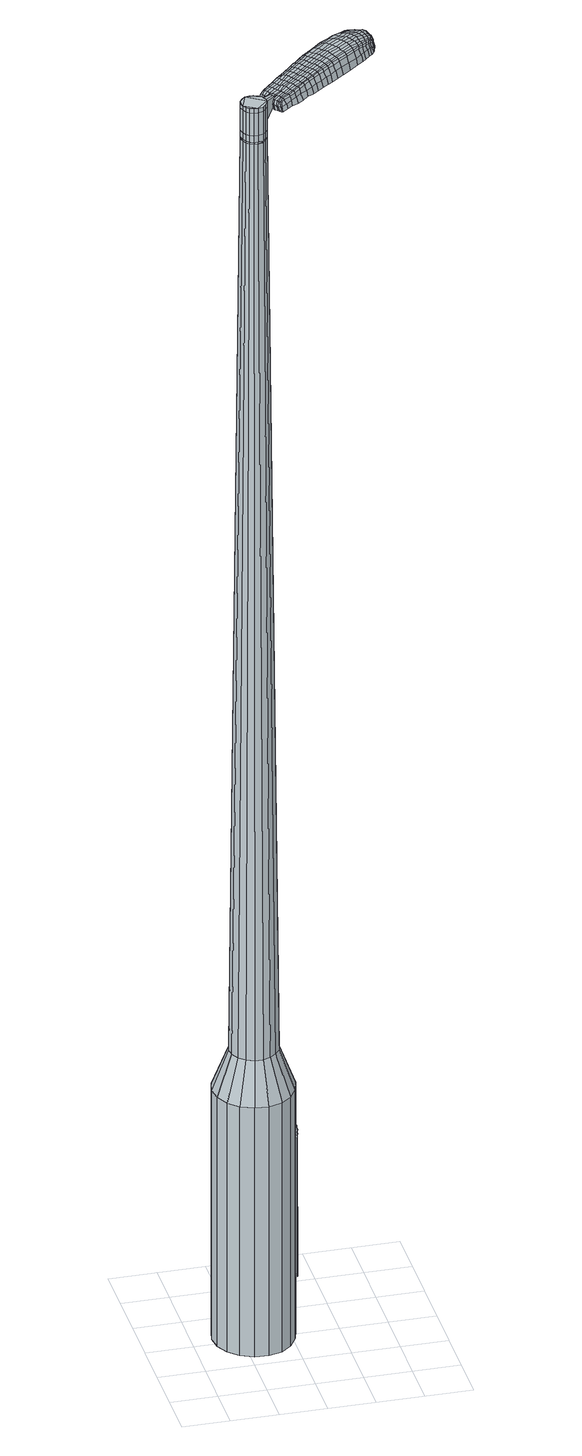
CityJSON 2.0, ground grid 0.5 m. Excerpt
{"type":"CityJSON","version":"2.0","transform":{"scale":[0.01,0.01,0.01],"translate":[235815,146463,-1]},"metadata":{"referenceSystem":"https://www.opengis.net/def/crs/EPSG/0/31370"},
"CityObjects":{
"object1":{"type":"GenericCityObject","attributes":{"cluster":659,"mean_distance_to_centroid":0.114,"new_centroid_x":235815.63,"new_centroid_y":146464.05,"mean_distance_to_camera":9.35,"H1":11.12,"H2":13.29,"Z_final":112.45,"cluster2":-1,"proj_x":235819.59,"proj_y":146469.29,"id_line":94929,"bearing_l":127.04,"distance":6.57,"orientation":"right","G_obj":37.04},"geometry":[{"type":"MultiSurface","lod":"2","boundaries":[[[0,1,2,3]],[[1,4,5,2]],[[4,6,7,5]],[[6,8,9,7]],[[8,10,11,9]],[[10,12,13,11]],[[12,14,15,13]],[[14,16,17,15]],[[16,18,19,17]],[[18,20,21,19]],[[20,22,23,21]],[[22,24,25,23]],[[24,26,27,25]],[[26,28,29,27]],[[28,30,31,29]],[[30,32,33,31]],[[32,34,35,33]],[[34,0,3,35]],[[36,37,38,39]],[[38,40,41,42]],[[41,43,42]],[[42,44,45,46]],[[45,47,46]],[[46,48,49,50]],[[49,51,50]],[[42,46,50,38]],[[50,52,39,38]],[[53,36,39]],[[2,5,7,35]],[[7,9,11,15]],[[11,13,15]],[[15,17,19,23]],[[19,21,23]],[[23,25,27,31]],[[27,29,31]],[[15,23,31,7]],[[31,33,35,7]],[[3,2,35]],[[1,0,54,55]],[[0,34,56,54]],[[34,32,57,56]],[[32,30,58,57]],[[30,28,59,58]],[[28,26,60,59]],[[26,24,61,60]],[[24,22,62,61]],[[22,20,63,62]],[[20,18,64,63]],[[18,16,65,64]],[[16,14,66,65]],[[14,12,67,66]],[[12,10,68,67]],[[10,8,69,68]],[[8,6,70,69]],[[6,4,71,70]],[[4,1,55,71]],[[55,54,72,73]],[[54,56,74,72]],[[56,57,75,74]],[[57,58,76,75]],[[58,59,77,76]],[[59,60,78,77]],[[60,61,79,78]],[[61,62,80,79]],[[62,63,81,80]],[[63,64,82,81]],[[64,65,83,82]],[[65,66,84,83]],[[66,67,85,84]],[[67,68,86,85]],[[68,69,87,86]],[[69,70,88,87]],[[70,71,89,88]],[[71,55,73,89]],[[72,90,91,73]],[[92,93,90,72]],[[75,94,93,92]],[[76,95,94,75]],[[96,97,95,76]],[[78,98,97,96]],[[99,100,98,78]],[[101,102,100,99]],[[81,103,102,101]],[[82,104,103,81]],[[83,105,104,82]],[[106,107,105,83]],[[85,108,107,106]],[[109,110,108,85]],[[87,111,110,109]],[[112,113,111,87]],[[114,115,113,112]],[[73,91,115,114]],[[116,117,118,119]],[[120,116,119,121]],[[122,120,121,123]],[[124,122,123,125]],[[126,124,125,127]],[[128,126,127,129]],[[130,128,129,131]],[[132,130,131,133]],[[134,132,133,135]],[[136,134,135,137]],[[138,136,137,139]],[[140,138,139,141]],[[142,140,141,143]],[[144,142,143,145]],[[146,144,145,147]],[[148,146,147,149]],[[74,92,72]],[[74,75,92]],[[77,96,76]],[[77,78,96]],[[79,99,78]],[[79,80,101,99]],[[80,81,101]],[[84,106,83]],[[84,85,106]],[[86,109,85]],[[86,87,109]],[[88,112,87]],[[88,89,114,112]],[[89,73,114]],[[150,115,91]],[[150,151,113,115]],[[151,111,113]],[[152,110,111]],[[152,108,110]],[[153,107,108]],[[153,105,107]],[[154,102,103]],[[154,155,100,102]],[[155,98,100]],[[156,97,98]],[[156,95,97]],[[157,93,94]],[[157,90,93]],[[39,52,148,158]],[[91,90,159,149]],[[53,39,158,117]],[[90,157,118,159]],[[36,53,117,116]],[[157,94,119,118]],[[37,36,116,120]],[[94,95,121,119]],[[38,37,120,122]],[[95,156,123,121]],[[40,38,122,124]],[[156,98,125,123]],[[41,40,124,126]],[[98,155,127,125]],[[43,41,126,128]],[[155,154,129,127]],[[42,43,128,130]],[[154,103,131,129]],[[44,42,130,132]],[[103,104,133,131]],[[45,44,132,134]],[[104,105,135,133]],[[47,45,134,136]],[[105,153,137,135]],[[46,47,136,138]],[[153,108,139,137]],[[48,46,138,140]],[[108,152,141,139]],[[49,48,140,142]],[[152,111,143,141]],[[51,49,142,144]],[[111,151,145,143]],[[50,51,144,146]],[[151,150,147,145]],[[52,50,146,148]],[[150,91,149,147]],[[148,149,160,161]],[[149,159,162,160]],[[159,118,163,162]],[[118,117,164,163]],[[117,158,165,164]],[[158,148,161,165]],[[166,167,168,169]],[[170,166,169,171]],[[166,170,172,173]],[[167,166,173,174]],[[175,176,177,178]],[[179,175,178,180]],[[175,179,181,182]],[[176,175,182,183]],[[184,185,186,187]],[[188,184,187,189]],[[184,188,190,191]],[[185,184,191,192]],[[193,194,195,196]],[[197,193,196,198]],[[193,197,199,200]],[[194,193,200,201]],[[202,203,204,205]],[[206,202,205,207]],[[202,206,208,209]],[[203,202,209,210]],[[211,212,213,214]],[[215,211,214,216]],[[211,215,217,218]],[[212,211,218,219]],[[220,221,222,223]],[[212,220,223,213]],[[220,212,219,224]],[[221,220,224,225]],[[226,227,228,229]],[[221,226,229,222]],[[226,221,225,230]],[[227,226,230,231]],[[232,170,171,233]],[[227,232,233,228]],[[232,227,231,234]],[[170,232,234,172]],[[235,236,237,238]],[[239,235,238,240]],[[235,239,241,242]],[[236,235,242,243]],[[244,245,246,247]],[[236,244,247,237]],[[244,236,243,248]],[[245,244,248,249]],[[250,251,252,253]],[[245,250,253,246]],[[250,245,249,254]],[[251,250,254,255]],[[256,257,258,259]],[[251,256,259,252]],[[256,251,255,260]],[[257,256,260,261]],[[262,167,174,263]],[[257,262,263,258]],[[262,257,261,264]],[[167,262,264,168]],[[265,266,267,268]],[[269,265,268,270]],[[265,269,271,272]],[[266,265,272,273]],[[274,275,276,277]],[[266,274,277,267]],[[274,266,273,278]],[[275,274,278,279]],[[280,281,282,283]],[[275,280,283,276]],[[280,275,279,284]],[[281,280,284,285]],[[286,179,180,287]],[[281,286,287,282]],[[286,281,285,288]],[[179,286,288,181]],[[289,290,291,292]],[[293,289,292,294]],[[289,293,295,296]],[[290,289,296,297]],[[298,299,300,301]],[[290,298,301,291]],[[298,290,297,302]],[[299,298,302,303]],[[304,305,306,307]],[[299,304,307,300]],[[304,299,303,308]],[[305,304,308,309]],[[310,311,312,313]],[[305,310,313,306]],[[310,305,309,314]],[[311,310,314,315]],[[316,176,183,317]],[[311,316,317,312]],[[316,311,315,318]],[[176,316,318,177]],[[319,205,204,320]],[[321,319,320,322]],[[319,321,323,324]],[[205,319,324,207]],[[325,321,322,326]],[[327,325,326,328]],[[325,327,329,330]],[[321,325,330,323]],[[331,327,328,332]],[[333,331,332,334]],[[331,333,335,336]],[[327,331,336,329]],[[337,333,334,338]],[[339,337,338,340]],[[337,339,341,342]],[[333,337,342,335]],[[343,339,340,344]],[[194,343,344,195]],[[343,194,201,345]],[[339,343,345,341]],[[346,347,192,191]],[[348,346,191,190]],[[346,348,349,350]],[[347,346,350,351]],[[352,353,351,350]],[[354,352,350,349]],[[352,354,355,356]],[[353,352,356,357]],[[358,359,357,356]],[[360,358,356,355]],[[358,360,361,362]],[[359,358,362,363]],[[364,365,363,362]],[[366,364,362,361]],[[364,366,199,197]],[[365,364,197,198]],[[367,368,369,370]],[[269,367,370,271]],[[367,269,270,371]],[[368,367,371,372]],[[373,188,189,374]],[[368,373,374,369]],[[373,368,372,375]],[[188,373,375,190]],[[376,377,378,379]],[[215,376,379,217]],[[376,215,216,380]],[[377,376,380,381]],[[382,383,384,385]],[[377,382,385,378]],[[382,377,381,386]],[[383,382,386,387]],[[388,185,192,389]],[[383,388,389,384]],[[388,383,387,390]],[[185,388,390,186]],[[391,392,393,394]],[[173,391,394,174]],[[391,173,172,395]],[[392,391,395,396]],[[397,398,399,400]],[[392,397,400,393]],[[397,392,396,401]],[[398,397,401,402]],[[403,196,195,404]],[[398,403,404,399]],[[403,398,402,405]],[[196,403,405,198]],[[406,407,408,409]],[[178,406,409,180]],[[406,178,177,410]],[[407,406,410,411]],[[412,200,199,413]],[[407,412,413,408]],[[412,407,411,414]],[[200,412,414,201]],[[415,416,417,418]],[[293,415,418,295]],[[415,293,294,419]],[[416,415,419,420]],[[421,206,207,422]],[[416,421,422,417]],[[421,416,420,423]],[[206,421,423,208]],[[424,425,426,427]],[[239,424,427,241]],[[424,239,240,428]],[[425,424,428,429]],[[430,431,432,433]],[[425,430,433,426]],[[430,425,429,434]],[[431,430,434,435]],[[436,203,210,437]],[[431,436,437,432]],[[436,431,435,438]],[[203,436,438,204]],[[439,440,429,428]],[[238,439,428,240]],[[439,238,237,441]],[[440,439,441,442]],[[443,444,435,434]],[[440,443,434,429]],[[443,440,442,445]],[[444,443,445,446]],[[447,320,204,438]],[[444,447,438,435]],[[447,444,446,448]],[[320,447,448,322]],[[449,450,451,452]],[[296,449,452,297]],[[449,296,295,418]],[[450,449,418,417]],[[453,324,323,454]],[[450,453,454,451]],[[453,450,417,422]],[[324,453,422,207]],[[455,456,442,441]],[[247,455,441,237]],[[455,247,246,457]],[[456,455,457,458]],[[459,460,446,445]],[[456,459,445,442]],[[459,456,458,461]],[[460,459,461,462]],[[463,326,322,448]],[[460,463,448,446]],[[463,460,462,464]],[[326,463,464,328]],[[465,466,467,468]],[[302,465,468,303]],[[465,302,297,452]],[[466,465,452,451]],[[469,330,329,470]],[[466,469,470,467]],[[469,466,451,454]],[[330,469,454,323]],[[471,472,458,457]],[[253,471,457,246]],[[471,253,252,473]],[[472,471,473,474]],[[475,476,462,461]],[[472,475,461,458]],[[475,472,474,477]],[[476,475,477,478]],[[479,332,328,464]],[[476,479,464,462]],[[479,476,478,480]],[[332,479,480,334]],[[481,482,483,484]],[[308,481,484,309]],[[481,308,303,468]],[[482,481,468,467]],[[485,336,335,486]],[[482,485,486,483]],[[485,482,467,470]],[[336,485,470,329]],[[487,488,474,473]],[[259,487,473,252]],[[487,259,258,489]],[[488,487,489,490]],[[491,492,478,477]],[[488,491,477,474]],[[491,488,490,493]],[[492,491,493,494]],[[495,338,334,480]],[[492,495,480,478]],[[495,492,494,496]],[[338,495,496,340]],[[497,498,499,500]],[[314,497,500,315]],[[497,314,309,484]],[[498,497,484,483]],[[501,342,341,502]],[[498,501,502,499]],[[501,498,483,486]],[[342,501,486,335]],[[503,504,490,489]],[[263,503,489,258]],[[503,263,174,394]],[[504,503,394,393]],[[505,506,494,493]],[[504,505,493,490]],[[505,504,393,400]],[[506,505,400,399]],[[507,344,340,496]],[[506,507,496,494]],[[507,506,399,404]],[[344,507,404,195]],[[508,509,411,410]],[[318,508,410,177]],[[508,318,315,500]],[[509,508,500,499]],[[510,345,201,414]],[[509,510,414,411]],[[510,509,499,502]],[[345,510,502,341]],[[511,512,372,371]],[[268,511,371,270]],[[511,268,267,513]],[[512,511,513,514]],[[515,348,190,375]],[[512,515,375,372]],[[515,512,514,516]],[[348,515,516,349]],[[517,518,519,520]],[[218,517,520,219]],[[517,218,217,379]],[[518,517,379,378]],[[521,522,523,524]],[[518,521,524,519]],[[521,518,378,385]],[[522,521,385,384]],[[525,347,351,526]],[[522,525,526,523]],[[525,522,384,389]],[[347,525,389,192]],[[527,528,514,513]],[[277,527,513,267]],[[527,277,276,529]],[[528,527,529,530]],[[531,354,349,516]],[[528,531,516,514]],[[531,528,530,532]],[[354,531,532,355]],[[533,534,535,536]],[[224,533,536,225]],[[533,224,219,520]],[[534,533,520,519]],[[537,538,539,540]],[[534,537,540,535]],[[537,534,519,524]],[[538,537,524,523]],[[541,353,357,542]],[[538,541,542,539]],[[541,538,523,526]],[[353,541,526,351]],[[543,544,530,529]],[[283,543,529,276]],[[543,283,282,545]],[[544,543,545,546]],[[547,360,355,532]],[[544,547,532,530]],[[547,544,546,548]],[[360,547,548,361]],[[549,550,551,552]],[[230,549,552,231]],[[549,230,225,536]],[[550,549,536,535]],[[553,554,555,556]],[[550,553,556,551]],[[553,550,535,540]],[[554,553,540,539]],[[557,359,363,558]],[[554,557,558,555]],[[557,554,539,542]],[[359,557,542,357]],[[559,560,546,545]],[[287,559,545,282]],[[559,287,180,409]],[[560,559,409,408]],[[561,366,361,548]],[[560,561,548,546]],[[561,560,408,413]],[[366,561,413,199]],[[562,563,396,395]],[[234,562,395,172]],[[562,234,231,552]],[[563,562,552,551]],[[564,565,402,401]],[[563,564,401,396]],[[564,563,551,556]],[[565,564,556,555]],[[566,365,198,405]],[[565,566,405,402]],[[566,565,555,558]],[[365,566,558,363]],[[567,568,569,570]],[[570,569,571,572]],[[573,571,569,574]],[[574,569,568,575]],[[576,577,578,579]],[[579,578,580,581]],[[582,580,578,583]],[[583,578,577,584]],[[585,586,587,588]],[[588,587,589,590]],[[591,589,587,592]],[[592,587,586,593]],[[594,595,596,597]],[[597,596,598,599]],[[600,598,596,601]],[[601,596,595,602]],[[603,604,605,606]],[[606,605,607,608]],[[609,607,605,610]],[[610,605,604,611]],[[612,613,614,615]],[[615,614,616,617]],[[618,616,614,619]],[[619,614,613,620]],[[621,622,623,624]],[[624,623,613,612]],[[620,613,623,625]],[[625,623,622,626]],[[627,628,629,630]],[[630,629,622,621]],[[626,622,629,631]],[[631,629,628,632]],[[572,571,633,634]],[[634,633,628,627]],[[632,628,633,635]],[[635,633,571,573]],[[636,637,638,639]],[[639,638,640,641]],[[642,640,638,643]],[[643,638,637,644]],[[645,646,647,648]],[[648,647,637,636]],[[644,637,647,649]],[[649,647,646,650]],[[651,652,653,654]],[[654,653,646,645]],[[650,646,653,655]],[[655,653,652,656]],[[657,658,659,660]],[[660,659,652,651]],[[656,652,659,661]],[[661,659,658,662]],[[575,568,663,664]],[[664,663,658,657]],[[662,658,663,665]],[[665,663,568,567]],[[666,667,668,669]],[[669,668,670,671]],[[672,670,668,673]],[[673,668,667,674]],[[675,676,677,678]],[[678,677,667,666]],[[674,667,677,679]],[[679,677,676,680]],[[681,682,683,684]],[[684,683,676,675]],[[680,676,683,685]],[[685,683,682,686]],[[581,580,687,688]],[[688,687,682,681]],[[686,682,687,689]],[[689,687,580,582]],[[690,691,692,693]],[[693,692,694,695]],[[696,694,692,697]],[[697,692,691,698]],[[699,700,701,702]],[[702,701,691,690]],[[698,691,701,703]],[[703,701,700,704]],[[705,706,707,708]],[[708,707,700,699]],[[704,700,707,709]],[[709,707,706,710]],[[711,712,713,714]],[[714,713,706,705]],[[710,706,713,715]],[[715,713,712,716]],[[584,577,717,718]],[[718,717,712,711]],[[716,712,717,719]],[[719,717,577,576]],[[603,606,720,721]],[[721,720,722,723]],[[724,722,720,725]],[[725,720,606,608]],[[723,722,726,727]],[[727,726,728,729]],[[730,728,726,731]],[[731,726,722,724]],[[729,728,732,733]],[[733,732,734,735]],[[736,734,732,737]],[[737,732,728,730]],[[735,734,738,739]],[[739,738,740,741]],[[742,740,738,743]],[[743,738,734,736]],[[741,740,744,745]],[[745,744,595,594]],[[602,595,744,746]],[[746,744,740,742]],[[593,747,748,592]],[[592,748,749,591]],[[750,749,748,751]],[[751,748,747,752]],[[752,753,754,751]],[[751,754,755,750]],[[756,755,754,757]],[[757,754,753,758]],[[758,759,760,757]],[[757,760,761,756]],[[762,761,760,763]],[[763,760,759,764]],[[764,765,766,763]],[[763,766,767,762]],[[600,767,766,598]],[[598,766,765,599]],[[768,769,770,771]],[[771,770,670,672]],[[671,670,770,772]],[[772,770,769,773]],[[590,589,774,775]],[[775,774,769,768]],[[773,769,774,776]],[[776,774,589,591]],[[777,778,779,780]],[[780,779,616,618]],[[617,616,779,781]],[[781,779,778,782]],[[783,784,785,786]],[[786,785,778,777]],[[782,778,785,787]],[[787,785,784,788]],[[593,586,789,790]],[[790,789,784,783]],[[788,784,789,791]],[[791,789,586,585]],[[792,793,794,795]],[[795,794,574,575]],[[573,574,794,796]],[[796,794,793,797]],[[798,799,800,801]],[[801,800,793,792]],[[797,793,800,802]],[[802,800,799,803]],[[594,597,804,805]],[[805,804,799,798]],[[803,799,804,806]],[[806,804,597,599]],[[807,808,809,810]],[[810,809,579,581]],[[576,579,809,811]],[[811,809,808,812]],[[600,601,813,814]],[[814,813,808,807]],[[812,808,813,815]],[[815,813,601,602]],[[816,817,818,819]],[[819,818,694,696]],[[695,694,818,820]],[[820,818,817,821]],[[608,607,822,823]],[[823,822,817,816]],[[821,817,822,824]],[[824,822,607,609]],[[825,826,640,827]],[[827,640,642]],[[641,640,828]],[[828,640,826,829]],[[830,831,832,833]],[[833,832,826,825]],[[829,826,832,834]],[[834,832,831,835]],[[611,604,836,837]],[[837,836,831,830]],[[835,831,836,838]],[[838,836,604,603]],[[829,839,840,828]],[[828,840,639,641]],[[636,639,840,841]],[[841,840,839,842]],[[835,843,844,834]],[[834,844,839,829]],[[842,839,844,845]],[[845,844,843,846]],[[603,721,847,838]],[[838,847,843,835]],[[846,843,847,848]],[[848,847,721,723]],[[849,850,851,852]],[[852,851,697,698]],[[696,697,851,819]],[[819,851,850,816]],[[724,725,853,854]],[[854,853,850,849]],[[816,850,853,823]],[[823,853,725,608]],[[842,855,856,841]],[[841,856,648,636]],[[645,648,856,857]],[[857,856,855,858]],[[846,859,860,845]],[[845,860,855,842]],[[858,855,860,861]],[[861,860,859,862]],[[723,727,863,848]],[[848,863,859,846]],[[862,859,863,864]],[[864,863,727,729]],[[865,866,867,868]],[[868,867,703,704]],[[698,703,867,852]],[[852,867,866,849]],[[730,731,869,870]],[[870,869,866,865]],[[849,866,869,854]],[[854,869,731,724]],[[858,871,872,857]],[[857,872,654,645]],[[651,654,872,873]],[[873,872,871,874]],[[862,875,876,861]],[[861,876,871,858]],[[874,871,876,877]],[[877,876,875,878]],[[729,733,879,864]],[[864,879,875,862]],[[878,875,879,880]],[[880,879,733,735]],[[881,882,883,884]],[[884,883,709,710]],[[704,709,883,868]],[[868,883,882,865]],[[736,737,885,886]],[[886,885,882,881]],[[865,882,885,870]],[[870,885,737,730]],[[874,887,888,873]],[[873,888,660,651]],[[657,660,888,889]],[[889,888,887,890]],[[878,891,892,877]],[[877,892,887,874]],[[890,887,892,893]],[[893,892,891,894]],[[735,739,895,880]],[[880,895,891,878]],[[894,891,895,896]],[[896,895,739,741]],[[897,898,899,900]],[[900,899,715,716]],[[710,715,899,884]],[[884,899,898,881]],[[742,743,901,902]],[[902,901,898,897]],[[881,898,901,886]],[[886,901,743,736]],[[890,903,904,889]],[[889,904,664,657]],[[575,664,904,795]],[[795,904,903,792]],[[894,905,906,893]],[[893,906,903,890]],[[792,903,906,801]],[[801,906,905,798]],[[741,745,907,896]],[[896,907,905,894]],[[798,905,907,805]],[[805,907,745,594]],[[812,908,909,811]],[[811,909,719,576]],[[716,719,909,900]],[[900,909,908,897]],[[602,746,910,815]],[[815,910,908,812]],[[897,908,910,902]],[[902,910,746,742]],[[773,911,912,772]],[[772,912,669,671]],[[666,669,912,913]],[[913,912,911,914]],[[591,749,915,776]],[[776,915,911,773]],[[914,911,915,916]],[[916,915,749,750]],[[917,918,919,920]],[[920,919,619,620]],[[618,619,919,780]],[[780,919,918,777]],[[921,922,923,924]],[[924,923,918,917]],[[777,918,923,786]],[[786,923,922,783]],[[752,747,925,926]],[[926,925,922,921]],[[783,922,925,790]],[[790,925,747,593]],[[914,927,928,913]],[[913,928,678,666]],[[675,678,928,929]],[[929,928,927,930]],[[750,755,931,916]],[[916,931,927,914]],[[930,927,931,932]],[[932,931,755,756]],[[933,934,935,936]],[[936,935,625,626]],[[620,625,935,920]],[[920,935,934,917]],[[937,938,939,940]],[[940,939,934,933]],[[917,934,939,924]],[[924,939,938,921]],[[758,753,941,942]],[[942,941,938,937]],[[921,938,941,926]],[[926,941,753,752]],[[930,943,944,929]],[[929,944,684,675]],[[681,684,944,945]],[[945,944,943,946]],[[756,761,947,932]],[[932,947,943,930]],[[946,943,947,948]],[[948,947,761,762]],[[949,950,951,952]],[[952,951,631,632]],[[626,631,951,936]],[[936,951,950,933]],[[953,954,955,956]],[[956,955,950,949]],[[933,950,955,940]],[[940,955,954,937]],[[764,759,957,958]],[[958,957,954,953]],[[937,954,957,942]],[[942,957,759,758]],[[946,959,960,945]],[[945,960,688,681]],[[581,688,960,810]],[[810,960,959,807]],[[762,767,961,948]],[[948,961,959,946]],[[807,959,961,814]],[[814,961,767,600]],[[797,962,963,796]],[[796,963,635,573]],[[632,635,963,952]],[[952,963,962,949]],[[803,964,965,802]],[[802,965,962,797]],[[949,962,965,956]],[[956,965,964,953]],[[599,765,966,806]],[[806,966,964,803]],[[953,964,966,958]],[[958,966,765,764]],[[567,570,169,168]],[[570,572,171,169]],[[582,583,182,181]],[[583,584,183,182]],[[585,588,187,186]],[[588,590,189,187]],[[609,610,209,208]],[[610,611,210,209]],[[612,615,214,213]],[[615,617,216,214]],[[621,624,223,222]],[[624,612,213,223]],[[627,630,229,228]],[[630,621,222,229]],[[572,634,233,171]],[[634,627,228,233]],[[642,643,242,241]],[[643,644,243,242]],[[644,649,248,243]],[[649,650,249,248]],[[650,655,254,249]],[[655,656,255,254]],[[656,661,260,255]],[[661,662,261,260]],[[662,665,264,261]],[[665,567,168,264]],[[672,673,272,271]],[[673,674,273,272]],[[674,679,278,273]],[[679,680,279,278]],[[680,685,284,279]],[[685,686,285,284]],[[686,689,288,285]],[[689,582,181,288]],[[690,693,292,291]],[[693,695,294,292]],[[699,702,301,300]],[[702,690,291,301]],[[705,708,307,306]],[[708,699,300,307]],[[711,714,313,312]],[[714,705,306,313]],[[584,718,317,183]],[[718,711,312,317]],[[768,771,370,369]],[[771,672,271,370]],[[590,775,374,189]],[[775,768,369,374]],[[617,781,380,216]],[[781,782,381,380]],[[782,787,386,381]],[[787,788,387,386]],[[788,791,390,387]],[[791,585,186,390]],[[695,820,419,294]],[[820,821,420,419]],[[821,824,423,420]],[[824,609,208,423]],[[825,827,427,426]],[[827,642,241,427]],[[830,833,433,432]],[[833,825,426,433]],[[611,837,437,210]],[[837,830,432,437]],[[967,968,969,970]],[[971,972,970,969]],[[973,974,975,976]],[[977,978,979,980]],[[968,981,982,969]],[[983,971,969,982]],[[984,973,976,985]],[[986,987,978,977]],[[981,988,989,982]],[[989,990,983,982]],[[991,984,985,992]],[[993,987,986,994]],[[988,995,996,989]],[[996,997,990,989]],[[998,991,992,999]],[[1000,993,994,1001]],[[1002,1003,1004,1005]],[[1006,1007,1003,1002]],[[1006,1008,1009,1007]],[[1008,1010,1011,1009]],[[1012,1013,1014,1015]],[[1016,1017,1013,1012]],[[1018,1019,1017,1016]],[[1020,1021,1019,1018]],[[1015,1004,1003,1012]],[[1012,1003,1007,1016]],[[1007,1009,1018,1016]],[[1009,1011,1020,1018]],[[976,975,972,971]],[[985,976,971,983]],[[990,992,985,983]],[[997,999,992,990]],[[977,980,974,973]],[[986,977,973,984]],[[994,986,984,991]],[[1001,994,991,998]],[[978,1002,1005,979]],[[987,1006,1002,978]],[[1008,1006,987,993]],[[1010,1008,993,1000]],[[1022,1023,1024,1025]],[[1024,1026,1027,1028]],[[1024,1028,1029,1030]],[[1024,1030,1025]],[[1031,1022,1025,1032]],[[1033,1032,1025,1034]],[[1035,1034,1025]],[[1036,1024,1023,1037]],[[1038,1036,1037,1039]],[[1040,1038,1039,1041]],[[1042,1040,1041,1043]],[[1044,1042,1043,1045]],[[1045,1046,1047,1048]],[[1045,1048,1049,1050]],[[1045,1050,1051,1052]],[[1051,1053,1054,1055]],[[1051,1055,1056,1057]],[[1051,1057,1052]],[[1045,1052,1044]],[[1058,1059,1023,1022]],[[1060,1061,1026,1024]],[[1062,1063,1035,1025]],[[1059,1064,1037,1023]],[[1065,1060,1024,1036]],[[1064,1066,1039,1037]],[[1067,1065,1036,1038]],[[1066,1068,1041,1039]],[[1069,1067,1038,1040]],[[1068,1070,1043,1041]],[[1071,1069,1040,1042]],[[1070,1072,1045,1043]],[[1073,1071,1042,1044]],[[1072,1074,1046,1045]],[[1075,1076,1053,1051]],[[1077,1073,1044,1052]],[[1047,1046,1074,1078]],[[1048,1047,1078,1079]],[[1049,1048,1079,1080]],[[1050,1049,1080,1081]],[[1051,1050,1081,1075]],[[1082,1058,1022,1031]],[[1083,1082,1031,1032]],[[1084,1083,1032,1033]],[[1085,1084,1033,1034]],[[1063,1085,1034,1035]],[[1027,1026,1061,1086]],[[1054,1053,1076,1087]],[[1028,1027,1086,1088]],[[1029,1028,1088,1089]],[[1030,1029,1089,1090]],[[1025,1030,1090,1062]],[[1055,1054,1087,1091]],[[1056,1055,1091,1092]],[[1057,1056,1092,1093]],[[1052,1057,1093,1077]]]}]}
},
"vertices":[
[97,133,384],[104,119,384],[104,119,96],[97,133,96],[106,105,384],[106,105,96],[102,91,384],[102,91,96],[94,78,384],[94,78,96],[83,69,384],[83,69,96],[69,65,384],[69,65,96],[54,66,384],[54,66,96],[40,72,384],[40,72,96],[30,82,384],[30,82,96],[23,95,384],[23,95,96],[21,109,384],[21,109,96],[24,124,384],[24,124,96],[32,136,384],[32,136,96],[44,145,384],[44,145,96],[58,149,384],[58,149,96],[73,148,384],[73,148,96],[86,143,384],[86,143,96],[66,120,1524],[62,120,1524],[57,119,1524],[74,115,1524],[54,116,1524],[51,112,1524],[51,103,1524],[50,108,1524],[53,99,1524],[56,96,1524],[65,94,1524],[60,94,1524],[70,95,1524],[73,98,1524],[77,106,1524],[76,102,1524],[76,111,1524],[71,118,1524],[84,122,429],[88,114,429],[77,128,429],[69,132,429],[60,132,429],[52,129,429],[45,124,429],[40,117,429],[38,108,429],[39,100,429],[43,92,429],[50,86,429],[58,82,429],[67,82,429],[75,85,429],[82,90,429],[87,97,429],[89,106,429],[74,115,1483],[76,111,1483],[71,118,1483],[66,120,1483],[62,120,1483],[57,119,1483],[54,116,1483],[51,112,1483],[50,108,1483],[51,103,1483],[53,99,1483],[56,96,1483],[60,94,1483],[65,94,1483],[70,95,1483],[73,98,1483],[76,102,1483],[77,106,1483],[74,115,1485],[76,111,1485],[70,118,1483],[70,118,1485],[66,120,1485],[62,120,1485],[58,118,1483],[58,118,1485],[54,116,1485],[52,112,1483],[52,112,1485],[51,108,1483],[51,108,1485],[51,103,1485],[53,99,1485],[56,96,1485],[61,95,1483],[61,95,1485],[65,94,1485],[69,96,1483],[69,96,1485],[73,98,1485],[75,102,1483],[75,102,1485],[76,106,1483],[76,106,1485],[66,120,1519],[71,118,1519],[71,118,1493],[66,120,1493],[62,120,1519],[62,120,1493],[57,119,1519],[57,119,1493],[54,116,1519],[54,116,1493],[51,112,1519],[51,112,1493],[50,108,1519],[50,108,1493],[51,103,1519],[51,103,1493],[53,99,1519],[53,99,1493],[56,96,1519],[56,96,1493],[60,94,1519],[60,94,1493],[65,94,1519],[65,94,1493],[70,95,1519],[70,95,1493],[73,98,1519],[73,98,1493],[76,102,1519],[76,102,1493],[77,106,1519],[77,106,1493],[76,111,1519],[76,111,1493],[77,106,1485],[76,102,1485],[70,95,1485],[60,94,1485],[50,108,1485],[51,112,1485],[57,119,1485],[71,118,1485],[74,115,1519],[74,115,1493],[91,124,1513],[91,124,1518],[89,126,1513],[87,129,1513],[87,129,1518],[89,126,1518],[160,155,1519],[154,151,1518],[156,151,1509],[162,155,1510],[167,160,1519],[169,160,1510],[165,161,1526],[158,156,1525],[152,152,1525],[137,186,1519],[131,182,1518],[132,180,1525],[137,185,1525],[144,192,1519],[144,190,1526],[144,194,1510],[137,188,1510],[132,184,1509],[206,217,1519],[208,214,1519],[209,214,1513],[207,217,1513],[203,219,1519],[203,220,1513],[202,218,1524],[205,216,1524],[207,213,1524],[147,172,1530],[141,167,1529],[143,165,1529],[149,169,1530],[154,177,1531],[156,175,1531],[152,180,1530],[145,175,1530],[139,170,1529],[83,123,1512],[84,121,1512],[85,122,1517],[84,124,1517],[81,125,1512],[82,126,1517],[81,126,1506],[83,124,1506],[85,121,1506],[206,192,1519],[204,190,1519],[206,189,1512],[208,192,1512],[208,194,1518],[209,194,1512],[207,194,1522],[205,193,1523],[203,191,1524],[201,187,1519],[196,183,1519],[198,182,1512],[202,186,1512],[199,187,1524],[195,184,1525],[192,179,1519],[186,174,1519],[187,174,1511],[194,179,1511],[190,180,1526],[184,175,1526],[176,167,1519],[178,167,1510],[175,168,1526],[99,114,1513],[105,119,1513],[104,119,1518],[97,115,1517],[94,112,1512],[94,113,1516],[95,111,1506],[100,114,1507],[106,118,1507],[111,123,1514],[117,127,1515],[116,127,1520],[110,123,1519],[113,122,1507],[119,126,1507],[124,131,1515],[130,135,1516],[128,136,1522],[122,132,1521],[125,131,1508],[132,135,1508],[136,139,1517],[142,143,1517],[140,144,1524],[134,140,1523],[138,139,1508],[144,143,1509],[148,147,1518],[146,148,1524],[150,147,1509],[186,221,1519],[183,220,1519],[183,218,1524],[186,220,1523],[188,222,1518],[188,221,1522],[188,224,1512],[186,223,1512],[183,221,1512],[178,217,1519],[174,214,1519],[174,212,1525],[179,216,1524],[178,219,1512],[174,216,1512],[169,211,1519],[162,206,1519],[162,204,1526],[169,209,1526],[169,212,1511],[162,208,1511],[153,199,1519],[153,197,1526],[153,201,1510],[80,139,1513],[86,144,1513],[86,145,1507],[81,140,1507],[76,135,1512],[76,136,1506],[78,135,1516],[81,137,1517],[86,142,1518],[92,148,1514],[98,153,1515],[98,155,1507],[92,150,1507],[92,147,1519],[98,152,1520],[103,158,1515],[109,163,1516],[109,165,1508],[103,160,1508],[104,157,1521],[109,161,1522],[115,168,1517],[120,172,1517],[120,174,1509],[115,170,1508],[115,166,1523],[120,171,1524],[126,177,1518],[126,179,1509],[126,175,1524],[88,127,1519],[90,125,1519],[94,131,1520],[96,129,1520],[92,134,1520],[86,129,1519],[100,136,1522],[101,134,1522],[106,140,1523],[107,138,1523],[104,143,1523],[98,138,1521],[112,145,1524],[113,143,1524],[118,149,1525],[119,147,1525],[116,152,1525],[110,148,1524],[124,154,1526],[125,152,1526],[129,158,1527],[131,156,1527],[127,161,1527],[122,157,1526],[135,163,1528],[137,160,1528],[133,166,1528],[202,214,1527],[205,211,1527],[199,216,1526],[196,214,1527],[199,211,1528],[201,208,1528],[194,207,1529],[196,204,1529],[191,210,1528],[185,206,1530],[188,203,1530],[190,200,1530],[182,198,1531],[184,195,1531],[179,201,1530],[172,196,1531],[175,193,1531],[177,190,1531],[164,185,1531],[167,182,1531],[162,188,1531],[190,223,1518],[193,222,1519],[193,223,1513],[190,224,1513],[190,221,1523],[192,221,1523],[198,221,1519],[198,222,1513],[197,220,1524],[209,196,1518],[210,199,1518],[208,198,1523],[208,196,1523],[210,196,1513],[211,199,1513],[210,202,1519],[211,206,1519],[209,206,1524],[209,202,1523],[212,203,1513],[211,207,1513],[210,210,1519],[208,209,1524],[211,211,1513],[157,157,1528],[156,159,1528],[150,155,1528],[151,153,1527],[164,162,1528],[163,164,1529],[155,161,1529],[153,164,1530],[147,160,1529],[149,157,1528],[162,166,1529],[160,169,1530],[151,166,1530],[145,162,1529],[158,172,1531],[138,183,1528],[139,181,1529],[146,187,1529],[145,189,1528],[132,179,1527],[134,177,1528],[142,178,1529],[149,184,1530],[136,174,1528],[76,133,1512],[77,131,1512],[78,131,1517],[77,133,1517],[76,134,1506],[77,132,1506],[79,128,1512],[80,129,1517],[79,129,1506],[92,111,1512],[90,113,1512],[92,113,1506],[93,111,1506],[92,112,1517],[91,114,1517],[89,114,1512],[87,117,1512],[88,117,1506],[90,115,1506],[90,116,1517],[88,118,1517],[86,119,1512],[87,119,1506],[87,120,1517],[96,116,1519],[95,117,1519],[103,120,1520],[102,121,1520],[94,119,1519],[93,121,1519],[100,123,1520],[99,125,1520],[91,123,1519],[97,127,1520],[81,136,1519],[82,135,1519],[88,139,1520],[87,141,1520],[84,132,1519],[90,137,1520],[109,124,1521],[108,125,1521],[115,128,1522],[114,130,1522],[106,127,1521],[105,130,1521],[112,132,1522],[111,134,1523],[103,132,1522],[109,136,1523],[93,146,1521],[94,144,1521],[100,149,1522],[98,151,1522],[96,141,1521],[102,146,1522],[121,133,1523],[120,134,1523],[127,137,1524],[126,138,1524],[119,136,1523],[117,138,1524],[125,140,1525],[123,142,1525],[115,140,1524],[121,145,1525],[104,155,1523],[105,154,1523],[111,158,1524],[110,160,1524],[108,151,1524],[113,155,1525],[133,141,1525],[132,142,1525],[139,145,1526],[138,146,1526],[131,144,1526],[129,147,1526],[137,149,1527],[135,151,1527],[127,149,1526],[133,154,1527],[116,165,1525],[117,163,1525],[123,168,1526],[121,169,1526],[119,160,1526],[125,165,1527],[145,149,1527],[144,151,1527],[143,153,1527],[141,155,1528],[139,158,1528],[127,174,1527],[128,172,1527],[131,169,1528],[188,220,1525],[190,220,1525],[185,218,1526],[187,217,1526],[195,218,1526],[191,216,1527],[206,195,1525],[206,197,1525],[204,195,1526],[203,192,1525],[207,200,1525],[207,204,1526],[204,201,1527],[204,198,1526],[206,207,1526],[203,205,1527],[180,215,1526],[183,214,1527],[175,212,1527],[177,211,1528],[187,213,1528],[181,209,1529],[199,189,1526],[200,191,1527],[195,187,1528],[195,185,1527],[199,194,1527],[199,197,1528],[193,193,1529],[194,190,1528],[198,201,1528],[192,197,1530],[170,208,1528],[172,207,1529],[163,203,1528],[165,202,1529],[176,204,1529],[169,199,1530],[190,181,1528],[190,183,1528],[183,178,1529],[183,176,1528],[189,186,1529],[188,189,1530],[181,184,1530],[182,181,1530],[186,192,1530],[179,187,1531],[154,196,1529],[156,194,1529],[159,192,1530],[174,169,1528],[173,171,1529],[172,173,1530],[170,176,1530],[169,179,1531],[155,153,1509],[153,153,1518],[159,157,1518],[161,157,1509],[166,162,1519],[168,162,1510],[164,163,1525],[157,158,1525],[151,154,1525],[133,179,1525],[133,180,1518],[138,185,1518],[138,183,1525],[145,190,1519],[145,188,1525],[145,192,1510],[138,187,1509],[133,182,1509],[207,213,1513],[206,212,1519],[204,215,1519],[205,216,1513],[202,217,1519],[202,218,1513],[200,216,1524],[203,214,1524],[205,211,1524],[143,165,1528],[142,168,1528],[147,172,1529],[149,169,1529],[155,177,1529],[156,175,1529],[152,180,1529],[145,175,1529],[139,170,1528],[87,123,1516],[86,122,1512],[85,124,1512],[85,125,1516],[83,127,1512],[84,127,1516],[83,128,1506],[85,125,1506],[87,123,1506],[204,191,1512],[203,191,1519],[205,193,1518],[206,193,1512],[206,195,1518],[208,194,1512],[205,195,1522],[204,194,1523],[202,192,1523],[197,184,1512],[195,184,1519],[199,188,1519],[201,188,1512],[198,189,1524],[194,185,1525],[186,175,1511],[184,176,1519],[191,181,1519],[192,180,1511],[189,181,1525],[183,176,1526],[175,169,1519],[177,168,1510],[174,170,1526],[103,121,1518],[104,120,1513],[98,116,1513],[97,117,1517],[93,113,1512],[94,115,1515],[95,113,1506],[99,116,1506],[105,120,1507],[115,129,1520],[116,129,1514],[110,124,1514],[109,125,1519],[112,124,1507],[118,128,1507],[127,137,1522],[129,137,1516],[123,133,1515],[121,133,1521],[124,132,1508],[131,136,1508],[140,146,1523],[141,145,1517],[135,141,1516],[133,141,1522],[137,140,1508],[143,144,1508],[147,149,1517],[146,150,1524],[149,149,1509],[184,217,1523],[184,218,1519],[186,219,1518],[187,218,1523],[188,220,1518],[188,219,1522],[188,222,1512],[186,221,1512],[184,219,1512],[175,211,1525],[175,212,1519],[179,215,1519],[180,214,1524],[180,217,1512],[175,214,1512],[164,203,1526],[163,204,1519],[170,209,1519],[170,207,1525],[170,211,1511],[164,206,1511],[154,197,1519],[154,196,1526],[154,199,1510],[88,144,1507],[88,142,1513],[82,137,1513],[82,139,1506],[78,134,1512],[78,135,1506],[79,134,1515],[82,136,1517],[88,141,1518],[99,154,1507],[99,152,1514],[93,147,1514],[93,149,1507],[93,146,1519],[99,150,1520],[110,163,1508],[110,162,1516],[105,157,1515],[105,158,1508],[105,155,1521],[111,160,1522],[122,173,1508],[122,171,1517],[116,166,1516],[116,168,1508],[116,165,1522],[122,169,1523],[127,176,1517],[127,178,1509],[127,174,1524],[89,128,1518],[90,126,1518],[94,132,1519],[96,130,1519],[93,134,1519],[87,130,1518],[100,136,1520],[102,134,1520],[106,141,1521],[108,139,1521],[105,143,1521],[99,139,1520],[112,145,1523],[114,143,1523],[118,150,1524],[120,148,1524],[116,152,1524],[110,148,1523],[124,154,1525],[126,152,1525],[130,159,1526],[132,156,1526],[128,161,1526],[122,157,1525],[136,163,1527],[138,161,1527],[134,166,1527],[203,210,1526],[201,213,1526],[199,215,1525],[195,213,1526],[198,210,1526],[200,208,1526],[195,204,1528],[193,207,1528],[190,209,1527],[185,205,1528],[188,202,1529],[190,200,1529],[184,195,1530],[182,198,1530],[179,201,1529],[172,196,1530],[175,193,1530],[177,190,1530],[167,182,1530],[165,185,1530],[162,188,1530],[193,221,1513],[193,220,1518],[190,221,1518],[190,222,1512],[189,219,1523],[192,219,1523],[197,219,1519],[197,220,1513],[196,218,1523],[206,199,1523],[208,199,1518],[207,197,1518],[206,197,1523],[208,196,1512],[209,199,1512],[207,205,1523],[208,206,1519],[208,202,1519],[207,202,1523],[209,202,1513],[209,206,1513],[208,209,1519],[207,209,1524],[208,210,1513],[150,155,1527],[156,159,1527],[157,158,1527],[151,154,1526],[164,163,1527],[163,165,1528],[147,160,1528],[153,164,1528],[155,162,1528],[149,158,1527],[162,167,1528],[160,170,1529],[151,167,1529],[145,163,1528],[158,172,1529],[147,186,1528],[140,181,1527],[139,182,1527],[146,188,1527],[133,178,1526],[134,177,1527],[142,178,1528],[149,184,1528],[137,174,1527],[80,133,1516],[79,132,1512],[78,133,1512],[79,133,1516],[78,134,1506],[79,134,1506],[81,130,1512],[81,130,1516],[81,131,1506],[93,114,1506],[92,114,1512],[94,113,1506],[93,114,1516],[93,115,1516],[90,118,1506],[89,118,1512],[91,116,1512],[92,116,1506],[91,117,1516],[90,119,1516],[88,120,1512],[89,120,1506],[88,121,1516],[96,118,1518],[97,117,1518],[102,121,1519],[102,122,1519],[93,121,1518],[95,119,1518],[101,124,1519],[99,126,1519],[92,123,1518],[98,128,1519],[89,140,1519],[83,135,1518],[82,136,1518],[88,140,1519],[85,133,1518],[91,137,1519],[108,126,1520],[109,125,1520],[115,130,1521],[114,130,1521],[105,130,1520],[107,128,1520],[113,132,1521],[111,134,1521],[104,132,1520],[110,136,1521],[100,149,1521],[94,144,1520],[94,145,1520],[100,150,1521],[96,142,1520],[102,146,1521],[120,134,1522],[121,134,1522],[127,138,1523],[126,139,1523],[117,139,1522],[119,136,1522],[125,141,1523],[123,143,1524],[116,141,1523],[121,145,1524],[112,158,1523],[106,154,1522],[105,155,1522],[111,159,1523],[108,151,1522],[114,155,1523],[132,143,1524],[133,142,1524],[139,146,1525],[138,147,1525],[129,147,1525],[131,145,1524],[137,149,1525],[135,152,1526],[127,150,1525],[133,154,1526],[123,168,1525],[117,163,1524],[117,164,1524],[122,169,1525],[120,160,1524],[125,165,1525],[144,151,1526],[145,150,1526],[141,156,1527],[143,153,1526],[139,158,1527],[129,172,1526],[128,173,1526],[131,169,1526],[190,218,1524],[188,218,1524],[185,216,1525],[187,216,1525],[194,217,1525],[191,215,1525],[202,195,1525],[205,197,1524],[204,195,1524],[202,193,1525],[203,201,1526],[205,204,1525],[205,200,1524],[203,198,1525],[205,207,1525],[202,205,1526],[183,213,1526],[181,214,1526],[176,210,1526],[178,210,1527],[187,212,1526],[181,208,1527],[194,187,1527],[198,191,1526],[198,190,1526],[193,186,1526],[193,193,1528],[198,198,1527],[198,194,1526],[193,190,1527],[197,201,1527],[191,197,1528],[172,206,1527],[171,207,1527],[164,202,1527],[166,201,1528],[176,204,1528],[169,199,1529],[182,179,1528],[189,184,1527],[189,182,1527],[182,177,1527],[180,184,1529],[187,189,1529],[188,186,1528],[181,181,1528],[186,192,1529],[179,187,1530],[156,194,1528],[155,195,1528],[159,191,1529],[173,172,1528],[173,170,1528],[170,177,1529],[172,174,1529],[168,180,1530],[94,113,1508],[90,118,1508],[117,137,1509],[122,131,1509],[134,149,1510],[140,143,1510],[166,173,1512],[172,165,1512],[158,154,1511],[152,162,1511],[181,184,1513],[191,192,1514],[197,185,1514],[186,176,1513],[86,124,1508],[112,143,1509],[129,156,1510],[161,180,1512],[146,169,1511],[175,191,1513],[186,199,1514],[82,129,1508],[107,150,1509],[124,163,1510],[155,188,1512],[141,177,1511],[181,206,1514],[170,198,1513],[78,134,1508],[103,156,1509],[119,170,1510],[150,195,1512],[135,184,1511],[175,213,1514],[164,206,1513],[202,200,1514],[205,204,1514],[209,199,1514],[207,194,1514],[197,207,1514],[200,210,1514],[192,214,1514],[196,216,1514],[187,221,1514],[192,221,1514],[207,209,1515],[207,214,1515],[208,213,1515],[209,206,1515],[204,213,1515],[207,215,1515],[202,216,1515],[206,216,1515],[199,220,1515],[205,217,1515],[55,149,334],[59,151,334],[59,151,165],[45,147,171],[55,149,165],[52,148,165],[49,148,166],[47,147,167],[46,147,169],[52,148,334],[49,148,333],[47,147,332],[46,147,331],[45,147,328],[74,150,165],[74,150,334],[87,144,165],[87,144,334],[98,133,165],[98,133,334],[105,120,165],[105,120,334],[107,105,165],[107,105,334],[106,101,334],[106,97,334],[105,94,333],[105,92,332],[104,91,331],[104,91,328],[106,101,165],[104,91,171],[104,91,169],[105,92,167],[105,94,166],[106,97,165],[56,147,334],[60,148,334],[60,148,165],[56,147,165],[46,144,171],[46,144,328],[73,147,334],[73,147,165],[86,141,334],[86,141,165],[96,132,334],[96,132,165],[103,119,334],[103,119,165],[104,105,334],[104,105,165],[104,102,334],[102,92,328],[102,92,171],[104,102,165],[103,98,334],[102,95,333],[102,93,332],[102,92,331],[52,146,334],[50,145,333],[48,144,332],[47,144,331],[52,146,165],[102,92,169],[50,145,166],[48,144,167],[47,144,169],[102,93,167],[102,95,166],[103,98,165]
]}
